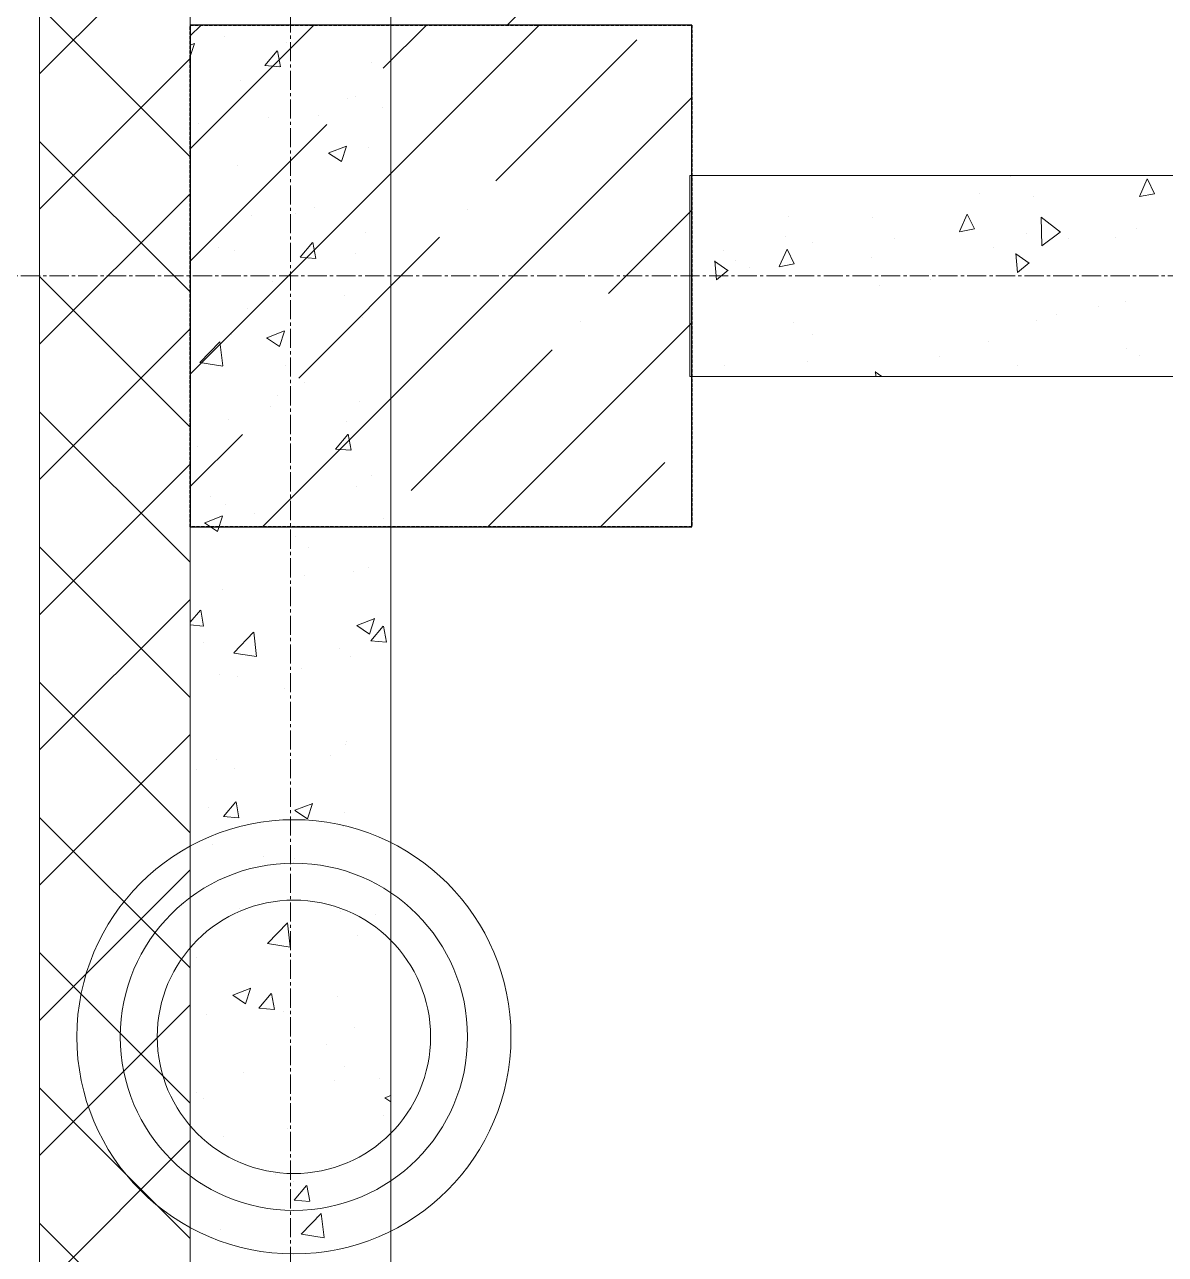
# Model space of a CAD drawing. Header units: millimetres. Extents: x 538266 to 1167394, y 114608 to 637157.
# Drawn here: x 828973 to 830110, y 209938 to 211164 of the extents above; entities that cross this region are included whole.
import ezdxf
from ezdxf.enums import TextEntityAlignment as Align

# ---------------------------------------------------------------- set-up
doc = ezdxf.new("R2010")
doc.units = ezdxf.units.MM
doc.linetypes.add('CENTER2', pattern=[28.575, 19.05, -3.175, 3.175, -3.175])
doc.linetypes.add('HIDDEN2', pattern=[4.7625, 3.175, -1.5875])
doc.layers.get('Defpoints').update_dxf_attribs({"color": 140})
doc.layers.add('АР_Делит', color=120, linetype='Continuous', lineweight=0, plot=False)
for name, color, linetype, lineweight in [('АР_Колонны', 70, 'Continuous', 30), ('АР_Стены ЖБ', 7, 'Continuous', 35), ('АР_Стены ПЕНОблок', 52, 'Continuous', 20), ('АР_Тонкая', 254, 'Continuous', 5), ('АР_Утеплитель', 31, 'Continuous', 0), ('АР_Штриховка', 8, 'Continuous', 0)]:
    doc.layers.add(name, color=color, linetype=linetype, lineweight=lineweight)
doc.layers.add('РД_Оси_100', color=7, linetype='Continuous', lineweight=0, true_color=0x525252)
doc.layers.add('ФВ-5', color=7, linetype='Continuous')
doc.styles.add('style1', font='ARIALN.TTF')

# ---------------------------------------------------------------- blocks, each defined once
blk = doc.blocks.new('2_этаж')
at = {"layer": 'АР_Делит', "color": 18, "true_color": 0x000000}
for radius in [216.3, 173, 136.2]:
    blk.add_circle((672877, 210155.2), radius, dxfattribs=at)
at = {"layer": 'АР_Колонны', "color": 18, "linetype": 'HIDDEN2', "lineweight": 25, "true_color": 0x000000}
for p, q in [((672773.6, 211163.2), (673273.6, 211163.2)), ((672773.6, 210663.2), (672773.6, 211163.2)), ((673273.6, 211163.2), (673273.6, 210663.2)), ((673273.6, 210663.2), (672773.6, 210663.2))]:
    blk.add_line(p, q, dxfattribs=at)
at = {"layer": 'АР_Колонны', "color": 18, "linetype": 'Continuous', "lineweight": 15, "true_color": 0x000000}
for p, q in [((673273.6, 211163.2), (672773.6, 211163.2)), ((672773.6, 211163.2), (672773.6, 210663.2)), ((673273.6, 211163.2), (672773.6, 211163.2)), ((672773.6, 211163.2), (672773.6, 210663.2)), ((673273.6, 210663.2), (673273.6, 211163.2)), ((673273.6, 210663.2), (673273.6, 211163.2)), ((672773.6, 210663.2), (673273.6, 210663.2)), ((672773.6, 210663.2), (673273.6, 210663.2))]:
    blk.add_line(p, q, dxfattribs=at)
at = {"layer": 'АР_Стены ЖБ', "color": 18, "linetype": 'Continuous', "lineweight": 30, "true_color": 0x000000}
for p, q in [((673273.6, 211163.2), (672773.6, 211163.2)), ((672773.6, 211163.2), (672773.6, 210663.2)), ((673273.6, 210663.2), (673273.6, 211163.2)), ((672773.6, 210663.2), (673273.6, 210663.2))]:
    blk.add_line(p, q, dxfattribs=at)
at = {"layer": 'АР_Стены ПЕНОблок', "color": 18, "linetype": 'Continuous', "lineweight": 20, "true_color": 0x000000}
for p, q in [((672773.6, 213213.2), (672773.6, 137013.2)), ((672973.6, 137013.2), (672973.6, 213213.2)), ((673271.4, 211013.2), (673271.4, 210813.2)), ((674023.6, 211013.2), (673271.4, 211013.2)), ((673271.4, 210813.2), (674023.6, 210813.2))]:
    blk.add_line(p, q, dxfattribs=at)
at = {"layer": 'АР_Тонкая', "color": 18, "linetype": 'Continuous', "lineweight": 5, "true_color": 0x000000}
blk.add_line((672623.6, 137013.2), (672623.6, 213213.2), dxfattribs=at)
at = {"layer": 'АР_Утеплитель', "color": 18, "linetype": 'Continuous', "lineweight": 0, "true_color": 0x000000}
for p, q in [((672623.6, 213213.2), (672623.6, 137013.2)), ((672773.6, 137013.2), (672773.6, 213213.2))]:
    blk.add_line(p, q, dxfattribs=at)
at = {"layer": 'АР_Штриховка', "color": 18, "linetype": 'Continuous', "lineweight": 0, "true_color": 0x000000}
for p, q in [((672623.6, 211114.6), (672773.6, 211264.6)), ((672773.6, 211032), (672623.6, 211182)), ((672773.6, 211143.2), (672777.9, 211144.8)), ((672773.6, 211132), (672777.8, 211144.7)), ((672807.6, 211152.2), (672807.6, 211152.2)), ((672869.2, 211145.9), (672869.2, 211145.9)), ((672623.6, 210979.9), (672773.6, 211129.9)), ((672848, 211122.9), (672860.2, 211137.5)), ((672863.5, 211121.7), (672860.5, 211137.6)), ((672848, 211122.9), (672863.1, 211121.6)), ((672954.5, 211125.9), (672954.5, 211125.9)), ((672824.1, 211108.1), (672824.1, 211108.1)), ((672930.1, 211090.1), (672930.1, 211090.1)), ((672964.8, 211081.5), (672964.8, 211081.5)), ((672851.7, 211071.3), (672851.7, 211071.3)), ((672901.2, 211073.2), (672901.2, 211073.2)), ((672781.9, 211064.7), (672781.9, 211064.7)), ((672773.6, 210897.3), (672623.6, 211047.3)), ((672911.7, 211035.8), (672929.5, 211042.6)), ((672924.3, 211027.1), (672929.4, 211042.4)), ((672911.6, 211035.6), (672924.3, 211027.1)), ((672951.4, 211041.4), (672951.4, 211041.4)), ((672821, 211023.5), (672821, 211023.5)), ((673590.9, 211012.1), (673590.9, 211012.1)), ((673719.6, 210992.4), (673727.4, 211009.8)), ((673734.7, 210995.1), (673727.5, 211009.6)), ((672623.6, 210845.1), (672773.6, 210995.1)), ((673560.3, 210995.5), (673560.3, 210995.5)), ((673719.7, 210992.2), (673734.7, 210995.1)), ((672898, 210981.4), (672898, 210981.4)), ((673613.5, 210992.8), (673613.5, 210992.8)), ((672834.4, 210973), (672834.4, 210973)), ((672878.9, 210975.8), (672878.9, 210975.8)), ((673369.7, 210972.7), (673369.7, 210972.7)), ((673454, 210971.9), (673454, 210971.9)), ((673540.1, 210957.5), (673547.9, 210974.9)), ((673555.1, 210960.2), (673547.9, 210974.7)), ((673640.8, 210956.7), (673621.7, 210971.7)), ((673622.4, 210943.2), (673621.8, 210971.8)), ((672948.3, 210956.8), (672948.3, 210956.8)), ((673540.2, 210957.3), (673555.1, 210960.2)), ((673622.3, 210943.3), (673640.7, 210956.8)), ((673717.1, 210960.6), (673717.1, 210960.6)), ((672883.2, 210931.9), (672895.5, 210946.5)), ((672898.7, 210930.6), (672895.8, 210946.5)), ((673366.9, 210952.6), (673366.9, 210952.6)), ((673393.3, 210946.6), (673393.3, 210946.6)), ((673475.8, 210950.2), (673475.8, 210950.2)), ((673607.2, 210956), (673607.2, 210956)), ((673648.5, 210950.2), (673648.5, 210950.2)), ((673696.2, 210951.6), (673696.2, 210951.6)), ((672802.3, 210941.6), (672802.3, 210941.6)), ((672817.9, 210938.9), (672817.9, 210938.9)), ((672883.2, 210931.9), (672898.4, 210930.5)), ((672937.9, 210935.8), (672937.9, 210935.8)), ((673304.9, 210938.9), (673304.9, 210938.9)), ((673360.6, 210922.6), (673368.4, 210940)), ((673375.6, 210925.3), (673368.4, 210939.8)), ((673574.5, 210941.9), (673574.5, 210941.9)), ((673609.6, 210926.1), (673596.3, 210935.3)), ((673598.1, 210916.6), (673596.5, 210935.6)), ((673309.5, 210918.7), (673296.2, 210927.9)), ((673298, 210909.2), (673296.4, 210928.2)), ((673316.8, 210929), (673316.8, 210929)), ((673330.7, 210921.8), (673330.7, 210921.8)), ((673360.7, 210922.4), (673375.6, 210925.3)), ((673452.4, 210931.6), (673452.4, 210931.6)), ((673598.1, 210916.6), (673609.8, 210926.4)), ((672773.6, 210762.6), (672623.6, 210912.6)), ((672855.8, 210907.4), (672855.8, 210907.4)), ((673298, 210909.2), (673309.7, 210919)), ((673511.6, 210909.9), (673511.6, 210909.9)), ((673460.4, 210903.7), (673460.4, 210903.7)), ((672927.4, 210893.8), (672927.4, 210893.8)), ((673706.1, 210888.2), (673706.1, 210888.2)), ((672831.2, 210881.2), (672831.2, 210881.2)), ((672945.2, 210872.3), (672945.2, 210872.3)), ((673637.1, 210874.7), (673637.1, 210874.7)), ((673679.1, 210882.5), (673679.1, 210882.5)), ((672623.6, 210710.4), (672773.6, 210860.4)), ((672849.9, 210851.6), (672867.7, 210858.4)), ((673374.5, 210867), (673374.5, 210867)), ((673617.1, 210868.7), (673617.1, 210868.7)), ((672783.3, 210827.1), (672803.1, 210847.7)), ((672806, 210823.6), (672803.2, 210847.7)), ((672814.8, 210854.4), (672814.8, 210854.4)), ((672849.8, 210851.4), (672862.5, 210842.9)), ((672862.5, 210842.9), (672867.6, 210858.2)), ((673393.3, 210854.6), (673393.3, 210854.6)), ((673569.2, 210847.9), (673569.2, 210847.9)), ((673707, 210841.4), (673707, 210841.4)), ((672783.4, 210826.9), (672806, 210823.4)), ((672868.5, 210824.2), (672868.5, 210824.2)), ((673306.5, 210823.9), (673306.5, 210823.9)), ((673389, 210827.5), (673389, 210827.5)), ((673520.4, 210833.2), (673520.4, 210833.2)), ((673598.1, 210823.8), (673598.1, 210823.8)), ((673719.8, 210833.6), (673719.8, 210833.6)), ((673462.7, 210813.2), (673456.2, 210817.7)), ((673456.8, 210813.2), (673456.4, 210818)), ((673476, 210813.5), (673476, 210813.5)), ((672887.3, 210806.7), (672887.3, 210806.7)), ((672860.6, 210793.7), (672860.6, 210793.7)), ((672942.1, 210787.7), (672942.1, 210787.7)), ((672773.6, 210627.9), (672623.6, 210777.9)), ((672811.7, 210769.8), (672811.7, 210769.8)), ((672929.3, 210768.5), (672929.3, 210768.5)), ((672918.5, 210740.8), (672930.7, 210755.4)), ((672933.9, 210739.5), (672931, 210755.5)), ((672781.2, 210743), (672781.2, 210743)), ((672918.5, 210740.8), (672933.6, 210739.5)), ((672623.6, 210575.7), (672773.6, 210725.7)), ((672954.2, 210714.6), (672954.2, 210714.6)), ((672939, 210703.2), (672939, 210703.2)), ((672793.7, 210693.5), (672793.7, 210693.5)), ((672808.6, 210685.3), (672808.6, 210685.3)), ((672837.9, 210676.9), (672837.9, 210676.9)), ((672788, 210667.2), (672800.7, 210658.7)), ((672788.1, 210667.4), (672805.9, 210674.2)), ((672800.7, 210658.7), (672805.8, 210674)), ((672973.5, 210671.2), (672973.5, 210671.2)), ((672878.2, 210654.1), (672878.2, 210654.1)), ((672773.6, 210493.2), (672623.6, 210643.2)), ((672891.4, 210642.8), (672891.4, 210642.8)), ((672887.3, 210614.4), (672887.3, 210614.4)), ((672936, 210618.6), (672936, 210618.6)), ((672950.9, 210622.8), (672950.9, 210622.8)), ((672623.6, 210441), (672773.6, 210591)), ((672805.5, 210600.7), (672805.5, 210600.7)), ((672773.6, 210568.2), (672783.8, 210580.3)), ((672787, 210564.4), (672784.1, 210580.3)), ((672773.6, 210565.5), (672786.7, 210564.4)), ((672939.6, 210564.9), (672952.3, 210556.4)), ((672939.7, 210565.1), (672957.5, 210571.9)), ((672952.3, 210556.4), (672957.4, 210571.8)), ((672953.7, 210549.8), (672965.9, 210564.4)), ((672969.2, 210548.5), (672966.2, 210564.4)), ((672817, 210537.6), (672836.8, 210558.2)), ((672839.7, 210534.1), (672836.9, 210558.2)), ((672787.3, 210547.8), (672787.3, 210547.8)), ((672922.9, 210542.1), (672922.9, 210542.1)), ((672953.7, 210549.8), (672968.9, 210548.4)), ((672817.1, 210537.5), (672839.6, 210534)), ((672932.9, 210534.1), (672932.9, 210534.1)), ((672802.5, 210516.2), (672802.5, 210516.2)), ((672884.1, 210522.6), (672884.1, 210522.6)), ((672773.6, 210358.5), (672623.6, 210508.5)), ((672820.5, 210514.2), (672820.5, 210514.2)), ((672867.7, 210502.6), (672867.7, 210502.6)), ((672623.6, 210306.3), (672773.6, 210456.3)), ((672928.6, 210446.8), (672928.6, 210446.8)), ((672929.8, 210449.5), (672929.8, 210449.5)), ((672799.4, 210431.6), (672799.4, 210431.6)), ((672913.5, 210435.1), (672913.5, 210435.1)), ((672780.4, 210421.4), (672780.4, 210421.4)), ((672817.3, 210422.4), (672817.3, 210422.4)), ((672873.5, 210412.3), (672873.5, 210412.3)), ((672791.4, 210383.9), (672791.4, 210383.9)), ((672806.8, 210374.6), (672819, 210389.2)), ((672822.2, 210373.4), (672819.3, 210389.3)), ((672877.8, 210380.8), (672890.5, 210372.2)), ((672877.9, 210380.9), (672895.7, 210387.8)), ((672890.5, 210372.2), (672895.6, 210387.6)), ((672773.6, 210223.8), (672623.6, 210373.8)), ((672806.8, 210374.6), (672821.9, 210373.3)), ((672927, 210378.2), (672927, 210378.2)), ((672926.7, 210364.9), (672926.7, 210364.9)), ((672796.3, 210347.1), (672796.3, 210347.1)), ((672846.7, 210334.9), (672846.7, 210334.9)), ((672877.4, 210332.5), (672877.4, 210332.5)), ((672623.6, 210171.6), (672773.6, 210321.6)), ((672822.9, 210283.2), (672822.9, 210283.2)), ((672923.6, 210280.4), (672923.6, 210280.4)), ((672958.5, 210277.5), (672958.5, 210277.5)), ((672793.2, 210262.5), (672793.2, 210262.5)), ((672850.7, 210248.1), (672870.5, 210268.8)), ((672873.3, 210244.7), (672870.5, 210268.8)), ((672850.7, 210248), (672873.3, 210244.5)), ((672940.3, 210255.9), (672940.3, 210255.9)), ((672773.6, 210089.1), (672623.6, 210239.1)), ((672779.8, 210234.7), (672779.8, 210234.7)), ((672816.1, 210196.7), (672833.9, 210203.6)), ((672828.7, 210188), (672833.8, 210203.4)), ((672842, 210183.6), (672854.2, 210198.2)), ((672857.5, 210182.3), (672854.5, 210198.2)), ((672623.6, 210036.9), (672773.6, 210186.9)), ((672816, 210196.6), (672828.7, 210188)), ((672920.5, 210195.8), (672920.5, 210195.8)), ((672790.1, 210177.9), (672790.1, 210177.9)), ((672842, 210183.6), (672857.2, 210182.3)), ((672867, 210180.9), (672867, 210180.9)), ((672937, 210164), (672937, 210164)), ((672873.4, 210155.7), (672873.4, 210155.7)), ((672909.1, 210147.7), (672909.1, 210147.7)), ((672927.8, 210125.2), (672927.8, 210125.2)), ((672827, 210119.3), (672827, 210119.3)), ((672917.4, 210111.3), (672917.4, 210111.3)), ((672962.6, 210113.5), (672962.6, 210113.5)), ((672773.6, 209954.4), (672623.6, 210104.4)), ((672779.7, 210099.7), (672779.7, 210099.7)), ((672787, 210093.4), (672787, 210093.4)), ((672967.7, 210094.5), (672973.6, 210096.7)), ((672967.7, 210094.3), (672973.6, 210090.3)), ((672966.4, 210076.5), (672966.4, 210076.5)), ((672870.2, 210063.9), (672870.2, 210063.9)), ((672623.6, 209902.2), (672773.6, 210052.2)), ((672806.6, 210055.5), (672806.6, 210055.5)), ((672914.3, 210026.7), (672914.3, 210026.7)), ((672858.5, 210018.5), (672858.5, 210018.5)), ((672783.9, 210008.8), (672783.9, 210008.8)), ((672876.7, 210010.9), (672876.7, 210010.9)), ((672877.2, 209992.5), (672889.5, 210007.1)), ((672892.7, 209991.3), (672889.8, 210007.2)), ((672877.2, 209992.5), (672892.4, 209991.2)), ((672884.3, 209958.7), (672904.1, 209979.3)), ((672899.6, 209976.3), (672899.6, 209976.3)), ((672907, 209955.2), (672904.2, 209979.3)), ((672773.6, 209819.7), (672623.6, 209969.7)), ((672803.4, 209963.7), (672803.4, 209963.7)), ((672884.4, 209958.5), (672907, 209955)), ((672911.2, 209942.2), (672911.2, 209942.2))]:
    blk.add_line(p, q, dxfattribs=at)
at = {"layer": 'АР_Штриховка', "color": 18, "linetype": 'Continuous', "lineweight": 5, "true_color": 0x000000}
for p, q in [((672773.6, 211040), (672896.8, 211163.2)), ((672773.6, 210815.5), (673121.3, 211163.2)), ((672773.6, 211152.3), (672784.5, 211163.2)), ((672966, 211120.2), (673009, 211163.2)), ((673078.2, 211008), (673218.6, 211148.3)), ((672937.9, 211092.1), (672937.9, 211092.1)), ((672845.8, 210663.2), (673273.6, 211091)), ((672773.6, 210927.8), (672909.9, 211064.1)), ((673050.2, 210979.9), (673050.2, 210979.9)), ((673190.5, 210895.7), (673273.6, 210978.8)), ((672881.8, 210811.5), (673022.1, 210951.8)), ((673070.3, 210663.2), (673273.6, 210866.5)), ((673162.4, 210867.6), (673162.4, 210867.6)), ((672994, 210699.3), (673134.4, 210839.6)), ((672853.7, 210783.4), (672853.7, 210783.4)), ((672773.6, 210703.3), (672825.7, 210755.4)), ((673182.5, 210663.2), (673246.6, 210727.3)), ((672966, 210671.2), (672966, 210671.2))]:
    blk.add_line(p, q, dxfattribs=at)
at = {"layer": 'Defpoints', "color": 18, "true_color": 0x000000, "style": 'style1'}
for p in [(677970.6, 219836.4), (678101.2, 211681.4)]:
    blk.add_attdef('АР-ПОМЕЩЕНИЕ:НАИМЕНОВАНИЕ', text='', height=100, dxfattribs=at).set_placement(p, align=Align.MIDDLE)
blk = doc.blocks.new('СОШ_2200_АР_ОСИ_М100_28.05.24')
at = {"layer": 'РД_Оси_100', "color": 251, "linetype": 'CENTER2', "true_color": 0x636466}
for p, q in [((0, -6155), (0, 139938.679)), ((-5954.958, 88500), (119910, 88500))]:
    blk.add_line(p, q, dxfattribs=at)

msp = doc.modelspace()

# ---------------------------------------------------------------- hatches: boundary and pattern name
at = {"layer": 'ФВ-5'}
h = msp.add_hatch(dxfattribs=at)
h.set_pattern_fill('ANSI31', color=3, scale=300, style=0)
h.paths.add_polyline_path([(848705.2, 213213.2), (847787.8, 213213.2), (847787.8, 212963.2), (847287.8, 212963.2), (847287.8, 213213.2), (842087.8, 213213.2), (842087.8, 212963.2), (841587.8, 212963.2), (841587.8, 213213.2), (839423.3, 213213.2, -0.618518), (839036.2, 213213.2), (837739.5, 213213.2, -0.618518), (837352.3, 213213.2), (835801.2, 213213.2), (835787.8, 213199.9), (835787.8, 212963.2), (835287.8, 212963.2), (835287.8, 213213.2), (833537.8, 213213.2), (833537.8, 213213.2), (833537.8, 213213.2), (831207.8, 213213.2), (831207.8, 212913.2), (829388.9, 212913.2, -0.207755), (829457.6, 212755.2, -0.420074), (829236.9, 212538.9), (829239.3, 212518.2), (829208.1, 212541.4, -0.125602), (829109.7, 212583.4), (829021.5, 212495.3), (829088.9, 212428), (828987.8, 212326.9), (828987.8, 212259.6), (829088.9, 212158.6), (829021.5, 212091.2), (829088.9, 212023.8), (829021.5, 211956.5), (829088.9, 211889.1), (829021.5, 211821.8), (829088.9, 211754.4), (829021.5, 211687.1), (829086.3, 211622.3, -0.2625), (829290.3, 211682), (829301.8, 211695.8), (829337.8, 211671.4), (829337.5, 211674.1), (829331.5, 211667.9, -0.293028), (829457.6, 211471.3, -1.040577), (829118.9, 211349), (829148.3, 211275.1), (829088.9, 211215.6), (829141.3, 211163.2), (829637.8, 211163.2), (829637.8, 211013.2), (830155.9, 211013.2, -0.594367), (830535.9, 211013.2), (831839.7, 211013.2, -0.594367), (832219.8, 211013.2), (835337.8, 211013.2), (835337.8, 211113.2), (835737.8, 211113.2), (835737.8, 211013.2), (841637.8, 211013.2), (841637.8, 211113.2), (842037.8, 211113.2), (842037.8, 211013.2), (842737.8, 211013.2), (844338.2, 211013.2), (848886.8, 211013.2, -0.207755), (848818.1, 211171.3, -0.284268), (848937.8, 211364.9), (848937.8, 212661.6, -0.169634), (848838.3, 212763.9), (848705.2, 212763.9)])

# ---------------------------------------------------------------- block references
msp.add_blockref('2_этаж', (156364.3, 0))
at = {"layer": 'РД_Оси_100'}
msp.add_blockref('СОШ_2200_АР_ОСИ_М100_28.05.24', (829237.8, 122413.2), dxfattribs=at)

doc.saveas('drawing.dxf')
